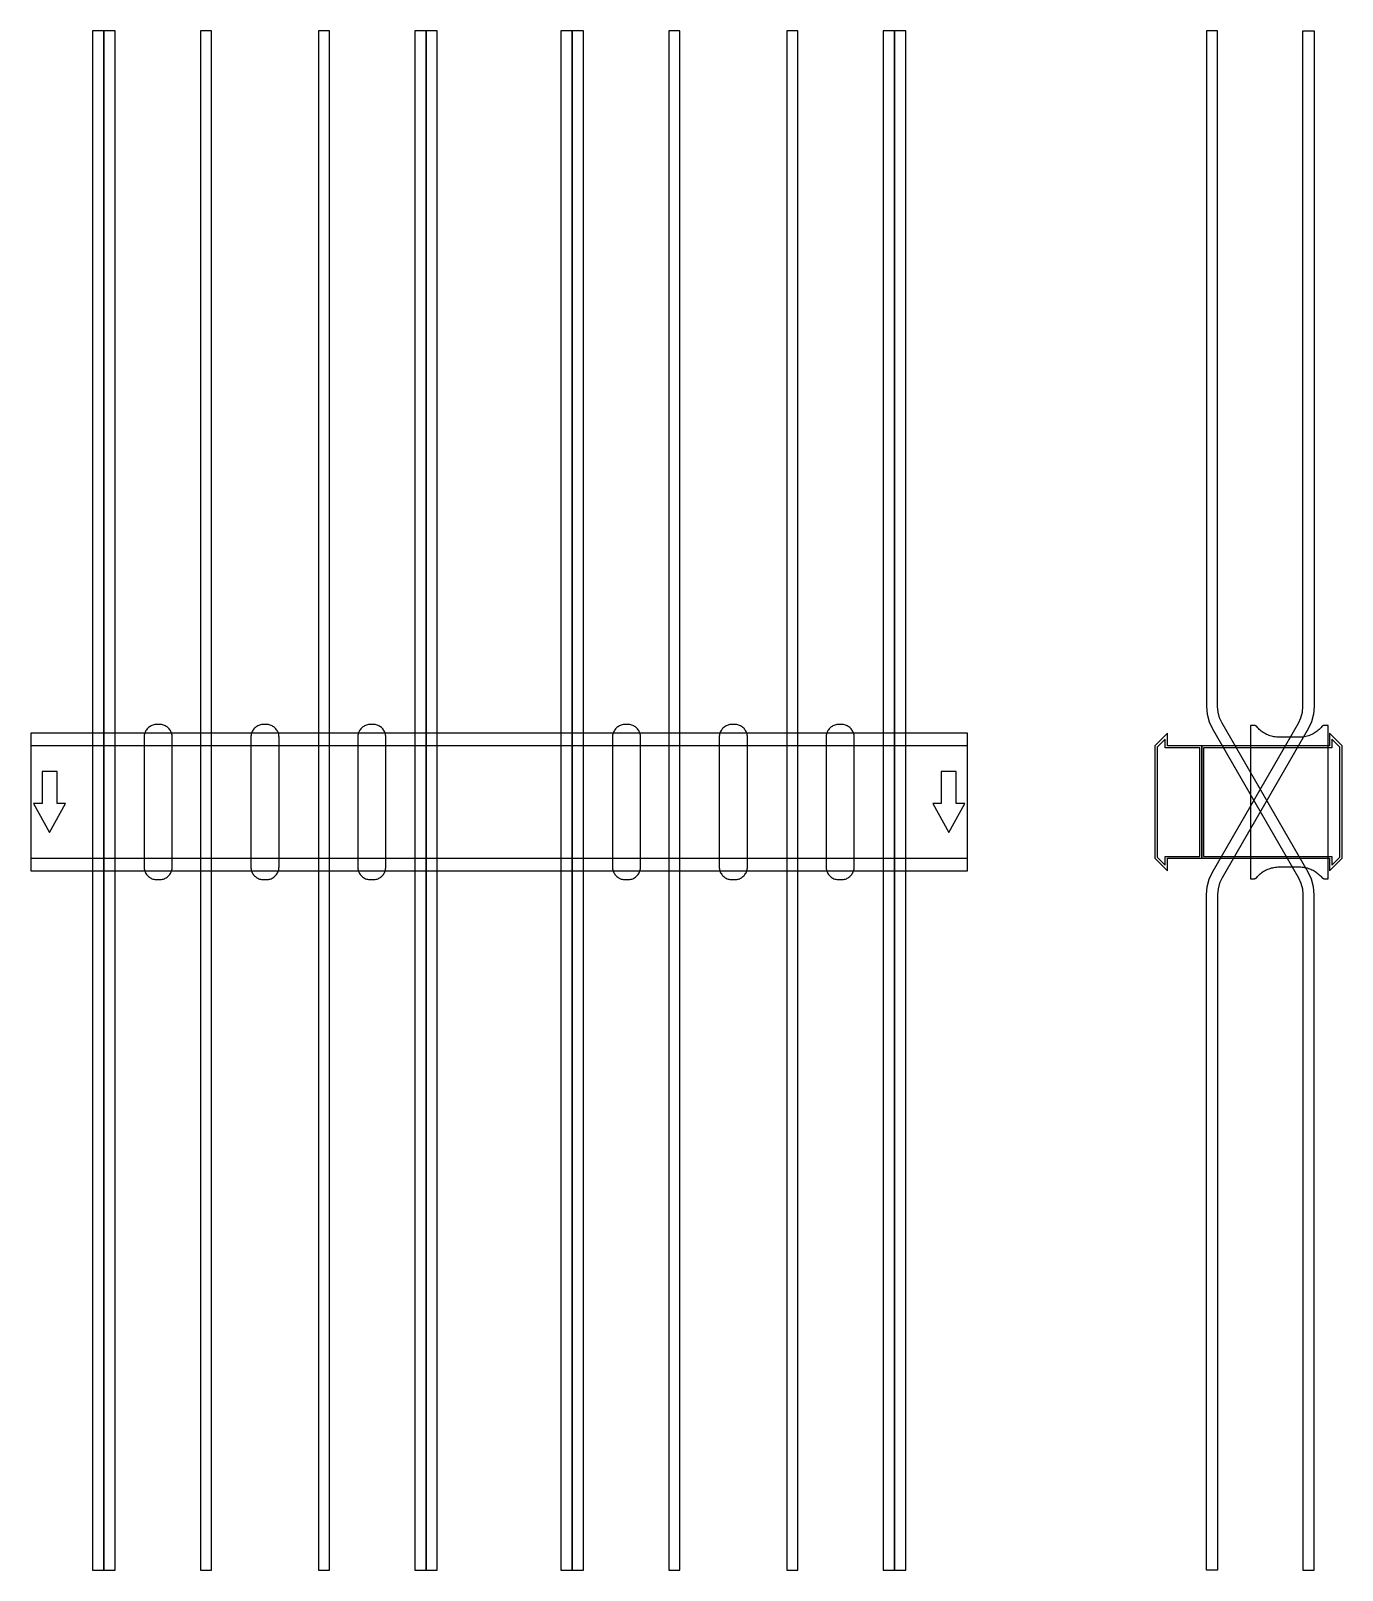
# Model space of a CAD drawing. Extents: x 0 to 1400, y -820 to 823.
import ezdxf

# ---------------------------------------------------------------- set-up
doc = ezdxf.new("R2010")
doc.units = 0
doc.layers.add('Halfen', color=7, linetype='CONTINUOUS')

msp = doc.modelspace()

# ---------------------------------------------------------------- linework, layer by layer
at = {"layer": 'Halfen', "color": 7}
for points in [[(78, -819.914), (78, 823.254), (66, 823.254), (66, -819.914)], [(90, -819.914), (90, 823.254), (78, 823.254), (78, -819.914)], [(193, -819.914), (193, 823.254), (181, 823.254), (181, -819.914)], [(319, -819.914), (319, 823.254), (307, 823.254), (307, -819.914)], [(422, -819.914), (422, 823.254), (410, 823.254), (410, -819.914)], [(434, -819.914), (434, 823.254), (422, 823.254), (422, -819.914)], [(578, -819.914), (578, 823.254), (566, 823.254), (566, -819.914)], [(590, -819.914), (590, 823.254), (578, 823.254), (578, -819.914)], [(693, -819.914), (693, 823.254), (681, 823.254), (681, -819.914)], [(819, -819.914), (819, 823.254), (807, 823.254), (807, -819.914)], [(922, -819.914), (922, 823.254), (910, 823.254), (910, -819.914)], [(934, -819.914), (934, 823.254), (922, 823.254), (922, -819.914)], [(1370, -819.914), (1370, -98.785), (1369.271, -90.449), (1367.105, -82.368), (1363.569, -74.785), (1271.823, 84.124), (1269.171, 89.812), (1267.547, 95.873), (1267, 102.124), (1267, 162.254), (1267, 823.254), (1255, 823.254), (1255, 162.254), (1255, 102.124), (1255.729, 93.789), (1257.895, 85.707), (1261.431, 78.124), (1353.177, -80.785), (1355.829, -86.472), (1357.453, -92.533), (1358, -98.785), (1358, -819.914)], [(1255, -819.914), (1255, -98.785), (1255.729, -90.449), (1257.895, -82.368), (1261.431, -74.785), (1353.177, 84.124), (1355.829, 89.812), (1357.453, 95.873), (1358, 102.124), (1358, 162.254), (1358, 823.254), (1370, 823.254), (1370, 162.254), (1370, 102.124), (1369.271, 93.789), (1367.105, 85.707), (1363.569, 78.124), (1271.823, -80.785), (1269.171, -86.472), (1267.547, -92.533), (1267, -98.785), (1267, -819.914)], [(151, -69.3), (151, -56.8), (151, 69.3), (150.958, 70.359), (150.834, 71.412), (150.627, 72.452), (150.339, 73.472), (149.972, 74.466), (149.529, 75.429), (149.011, 76.354), (148.422, 77.235), (147.765, 78.068), (147.046, 78.846), (146.268, 79.565), (145.435, 80.222), (144.554, 80.811), (143.629, 81.329), (142.666, 81.772), (141.672, 82.139), (140.652, 82.427), (139.612, 82.634), (138.559, 82.758), (137.5, 82.8), (134.5, 82.8), (133.441, 82.758), (132.388, 82.634), (131.348, 82.427), (130.328, 82.139), (129.334, 81.772), (128.371, 81.329), (127.446, 80.811), (126.565, 80.222), (125.732, 79.565), (124.954, 78.846), (124.235, 78.068), (123.578, 77.235), (122.989, 76.354), (122.471, 75.429), (122.028, 74.466), (121.661, 73.472), (121.373, 72.452), (121.166, 71.412), (121.042, 70.359), (121, 69.3), (121, -56.8), (121, -69.3), (121.042, -70.359), (121.166, -71.412), (121.373, -72.452), (121.661, -73.472), (122.028, -74.466), (122.471, -75.429), (122.989, -76.354), (123.578, -77.235), (124.235, -78.068), (124.954, -78.846), (125.732, -79.565), (126.565, -80.222), (127.446, -80.811), (128.371, -81.329), (129.334, -81.772), (130.328, -82.139), (131.348, -82.427), (132.388, -82.634), (133.441, -82.758), (134.5, -82.8), (137.5, -82.8), (138.559, -82.758), (139.612, -82.634), (140.652, -82.427), (141.672, -82.139), (142.666, -81.772), (143.629, -81.329), (144.554, -80.811), (145.435, -80.222), (146.268, -79.565), (147.046, -78.846), (147.765, -78.068), (148.422, -77.235), (149.011, -76.354), (149.529, -75.429), (149.972, -74.466), (150.339, -73.472), (150.627, -72.452), (150.834, -71.412), (150.958, -70.359), (151, -69.3)], [(265, -69.3), (265, -56.8), (265, 69.3), (264.958, 70.359), (264.834, 71.412), (264.627, 72.452), (264.339, 73.472), (263.972, 74.466), (263.529, 75.429), (263.011, 76.354), (262.422, 77.235), (261.765, 78.068), (261.046, 78.846), (260.268, 79.565), (259.435, 80.222), (258.554, 80.811), (257.629, 81.329), (256.666, 81.772), (255.672, 82.139), (254.652, 82.427), (253.612, 82.634), (252.559, 82.758), (251.5, 82.8), (248.5, 82.8), (247.441, 82.758), (246.388, 82.634), (245.348, 82.427), (244.328, 82.139), (243.334, 81.772), (242.371, 81.329), (241.446, 80.811), (240.565, 80.222), (239.732, 79.565), (238.954, 78.846), (238.235, 78.068), (237.578, 77.235), (236.989, 76.354), (236.471, 75.429), (236.028, 74.466), (235.661, 73.472), (235.373, 72.452), (235.166, 71.412), (235.042, 70.359), (235, 69.3), (235, -56.8), (235, -69.3), (235.042, -70.359), (235.166, -71.412), (235.373, -72.452), (235.661, -73.472), (236.028, -74.466), (236.471, -75.429), (236.989, -76.354), (237.578, -77.235), (238.235, -78.068), (238.954, -78.846), (239.732, -79.565), (240.565, -80.222), (241.446, -80.811), (242.371, -81.329), (243.334, -81.772), (244.328, -82.139), (245.348, -82.427), (246.388, -82.634), (247.441, -82.758), (248.5, -82.8), (251.5, -82.8), (252.559, -82.758), (253.612, -82.634), (254.652, -82.427), (255.672, -82.139), (256.666, -81.772), (257.629, -81.329), (258.554, -80.811), (259.435, -80.222), (260.268, -79.565), (261.046, -78.846), (261.765, -78.068), (262.422, -77.235), (263.011, -76.354), (263.529, -75.429), (263.972, -74.466), (264.339, -73.472), (264.627, -72.452), (264.834, -71.412), (264.958, -70.359), (265, -69.3)], [(379, -69.3), (379, -56.8), (379, 69.3), (378.958, 70.359), (378.834, 71.412), (378.627, 72.452), (378.339, 73.472), (377.972, 74.466), (377.529, 75.429), (377.011, 76.354), (376.422, 77.235), (375.765, 78.068), (375.046, 78.846), (374.268, 79.565), (373.435, 80.222), (372.554, 80.811), (371.629, 81.329), (370.666, 81.772), (369.672, 82.139), (368.652, 82.427), (367.612, 82.634), (366.559, 82.758), (365.5, 82.8), (362.5, 82.8), (361.441, 82.758), (360.388, 82.634), (359.348, 82.427), (358.328, 82.139), (357.334, 81.772), (356.371, 81.329), (355.446, 80.811), (354.565, 80.222), (353.732, 79.565), (352.954, 78.846), (352.235, 78.068), (351.578, 77.235), (350.989, 76.354), (350.471, 75.429), (350.028, 74.466), (349.661, 73.472), (349.373, 72.452), (349.166, 71.412), (349.042, 70.359), (349, 69.3), (349, -56.8), (349, -69.3), (349.042, -70.359), (349.166, -71.412), (349.373, -72.452), (349.661, -73.472), (350.028, -74.466), (350.471, -75.429), (350.989, -76.354), (351.578, -77.235), (352.235, -78.068), (352.954, -78.846), (353.732, -79.565), (354.565, -80.222), (355.446, -80.811), (356.371, -81.329), (357.334, -81.772), (358.328, -82.139), (359.348, -82.427), (360.388, -82.634), (361.441, -82.758), (362.5, -82.8), (365.5, -82.8), (366.559, -82.758), (367.612, -82.634), (368.652, -82.427), (369.672, -82.139), (370.666, -81.772), (371.629, -81.329), (372.554, -80.811), (373.435, -80.222), (374.268, -79.565), (375.046, -78.846), (375.765, -78.068), (376.422, -77.235), (377.011, -76.354), (377.529, -75.429), (377.972, -74.466), (378.339, -73.472), (378.627, -72.452), (378.834, -71.412), (378.958, -70.359), (379, -69.3)], [(651, -69.3), (651, -56.8), (651, 69.3), (650.958, 70.359), (650.834, 71.412), (650.627, 72.452), (650.339, 73.472), (649.972, 74.466), (649.529, 75.429), (649.011, 76.354), (648.422, 77.235), (647.765, 78.068), (647.046, 78.846), (646.268, 79.565), (645.435, 80.222), (644.554, 80.811), (643.629, 81.329), (642.666, 81.772), (641.672, 82.139), (640.652, 82.427), (639.612, 82.634), (638.559, 82.758), (637.5, 82.8), (634.5, 82.8), (633.441, 82.758), (632.388, 82.634), (631.348, 82.427), (630.328, 82.139), (629.334, 81.772), (628.371, 81.329), (627.446, 80.811), (626.565, 80.222), (625.732, 79.565), (624.954, 78.846), (624.235, 78.068), (623.578, 77.235), (622.989, 76.354), (622.471, 75.429), (622.028, 74.466), (621.661, 73.472), (621.373, 72.452), (621.166, 71.412), (621.042, 70.359), (621, 69.3), (621, -56.8), (621, -69.3), (621.042, -70.359), (621.166, -71.412), (621.373, -72.452), (621.661, -73.472), (622.028, -74.466), (622.471, -75.429), (622.989, -76.354), (623.578, -77.235), (624.235, -78.068), (624.954, -78.846), (625.732, -79.565), (626.565, -80.222), (627.446, -80.811), (628.371, -81.329), (629.334, -81.772), (630.328, -82.139), (631.348, -82.427), (632.388, -82.634), (633.441, -82.758), (634.5, -82.8), (637.5, -82.8), (638.559, -82.758), (639.612, -82.634), (640.652, -82.427), (641.672, -82.139), (642.666, -81.772), (643.629, -81.329), (644.554, -80.811), (645.435, -80.222), (646.268, -79.565), (647.046, -78.846), (647.765, -78.068), (648.422, -77.235), (649.011, -76.354), (649.529, -75.429), (649.972, -74.466), (650.339, -73.472), (650.627, -72.452), (650.834, -71.412), (650.958, -70.359), (651, -69.3)], [(765, -69.3), (765, -56.8), (765, 69.3), (764.958, 70.359), (764.834, 71.412), (764.627, 72.452), (764.339, 73.472), (763.972, 74.466), (763.529, 75.429), (763.011, 76.354), (762.422, 77.235), (761.765, 78.068), (761.046, 78.846), (760.268, 79.565), (759.435, 80.222), (758.554, 80.811), (757.629, 81.329), (756.666, 81.772), (755.672, 82.139), (754.652, 82.427), (753.612, 82.634), (752.559, 82.758), (751.5, 82.8), (748.5, 82.8), (747.441, 82.758), (746.388, 82.634), (745.348, 82.427), (744.328, 82.139), (743.334, 81.772), (742.371, 81.329), (741.446, 80.811), (740.565, 80.222), (739.732, 79.565), (738.954, 78.846), (738.235, 78.068), (737.578, 77.235), (736.989, 76.354), (736.471, 75.429), (736.028, 74.466), (735.661, 73.472), (735.373, 72.452), (735.166, 71.412), (735.042, 70.359), (735, 69.3), (735, -56.8), (735, -69.3), (735.042, -70.359), (735.166, -71.412), (735.373, -72.452), (735.661, -73.472), (736.028, -74.466), (736.471, -75.429), (736.989, -76.354), (737.578, -77.235), (738.235, -78.068), (738.954, -78.846), (739.732, -79.565), (740.565, -80.222), (741.446, -80.811), (742.371, -81.329), (743.334, -81.772), (744.328, -82.139), (745.348, -82.427), (746.388, -82.634), (747.441, -82.758), (748.5, -82.8), (751.5, -82.8), (752.559, -82.758), (753.612, -82.634), (754.652, -82.427), (755.672, -82.139), (756.666, -81.772), (757.629, -81.329), (758.554, -80.811), (759.435, -80.222), (760.268, -79.565), (761.046, -78.846), (761.765, -78.068), (762.422, -77.235), (763.011, -76.354), (763.529, -75.429), (763.972, -74.466), (764.339, -73.472), (764.627, -72.452), (764.834, -71.412), (764.958, -70.359), (765, -69.3)], [(879, -69.3), (879, -56.8), (879, 69.3), (878.958, 70.359), (878.834, 71.412), (878.627, 72.452), (878.339, 73.472), (877.972, 74.466), (877.529, 75.429), (877.011, 76.354), (876.422, 77.235), (875.765, 78.068), (875.046, 78.846), (874.268, 79.565), (873.435, 80.222), (872.554, 80.811), (871.629, 81.329), (870.666, 81.772), (869.672, 82.139), (868.652, 82.427), (867.612, 82.634), (866.559, 82.758), (865.5, 82.8), (862.5, 82.8), (861.441, 82.758), (860.388, 82.634), (859.348, 82.427), (858.328, 82.139), (857.334, 81.772), (856.371, 81.329), (855.446, 80.811), (854.565, 80.222), (853.732, 79.565), (852.954, 78.846), (852.235, 78.068), (851.578, 77.235), (850.989, 76.354), (850.471, 75.429), (850.028, 74.466), (849.661, 73.472), (849.373, 72.452), (849.166, 71.412), (849.042, 70.359), (849, 69.3), (849, -56.8), (849, -69.3), (849.042, -70.359), (849.166, -71.412), (849.373, -72.452), (849.661, -73.472), (850.028, -74.466), (850.471, -75.429), (850.989, -76.354), (851.578, -77.235), (852.235, -78.068), (852.954, -78.846), (853.732, -79.565), (854.565, -80.222), (855.446, -80.811), (856.371, -81.329), (857.334, -81.772), (858.328, -82.139), (859.348, -82.427), (860.388, -82.634), (861.441, -82.758), (862.5, -82.8), (865.5, -82.8), (866.559, -82.758), (867.612, -82.634), (868.652, -82.427), (869.672, -82.139), (870.666, -81.772), (871.629, -81.329), (872.554, -80.811), (873.435, -80.222), (874.268, -79.565), (875.046, -78.846), (875.765, -78.068), (876.422, -77.235), (877.011, -76.354), (877.529, -75.429), (877.972, -74.466), (878.339, -73.472), (878.627, -72.452), (878.834, -71.412), (878.958, -70.359), (879, -69.3)], [(0, -73.5), (1000, -73.5), (1000, 73.5), (0, 73.5)], [(1250, -60), (1250, 60), (1213.5, 60), (1213.5, 73.5), (1200, 60), (1200, -60), (1213.5, -73.5), (1213.5, -60)], [(1248, -58), (1248, 58), (1211, 58), (1211, 67.25), (1202.5, 58.75), (1202.5, -58.75), (1211, -67.25), (1211, -58)], [(1400, -60), (1400, 60), (1386.5, 73.5), (1386.5, 60), (1250, 60), (1250, -60), (1386.5, -60), (1386.5, -73.5)], [(1397.5, -58.75), (1397.5, 58.75), (1389, 67.25), (1389, 58), (1252, 58), (1252, -58), (1389, -58), (1389, -67.25)], [(1385, -81.8), (1385, 81.8), (1381, 81.8), (1380.846, 81.797), (1380.691, 81.786), (1380.538, 81.769), (1380.385, 81.746), (1380.234, 81.715), (1380.084, 81.678), (1379.936, 81.634), (1379.789, 81.584), (1379.646, 81.527), (1379.505, 81.464), (1379.366, 81.395), (1379.231, 81.32), (1379.1, 81.239), (1378.972, 81.153), (1378.848, 81.06), (1378.728, 80.963), (1378.613, 80.86), (1378.502, 80.752), (1378.397, 80.639), (1378.296, 80.522), (1377.41, 79.491), (1376.479, 78.5), (1375.505, 77.551), (1374.491, 76.646), (1373.437, 75.787), (1372.347, 74.975), (1371.222, 74.211), (1370.064, 73.499), (1368.876, 72.838), (1367.66, 72.23), (1366.418, 71.676), (1365.153, 71.178), (1363.867, 70.736), (1362.563, 70.351), (1361.243, 70.024), (1359.911, 69.756), (1358.567, 69.547), (1357.216, 69.397), (1355.859, 69.307), (1354.5, 69.277), (1332.5, 69.277), (1331.141, 69.307), (1329.784, 69.397), (1328.433, 69.547), (1327.089, 69.756), (1325.757, 70.024), (1324.437, 70.351), (1323.133, 70.736), (1321.847, 71.178), (1320.582, 71.676), (1319.34, 72.23), (1318.124, 72.838), (1316.936, 73.499), (1315.778, 74.211), (1314.653, 74.975), (1313.563, 75.787), (1312.509, 76.646), (1311.495, 77.551), (1310.521, 78.5), (1309.59, 79.491), (1308.704, 80.522), (1308.603, 80.639), (1308.498, 80.752), (1308.387, 80.86), (1308.272, 80.963), (1308.152, 81.06), (1308.028, 81.153), (1307.9, 81.239), (1307.769, 81.32), (1307.634, 81.395), (1307.495, 81.464), (1307.354, 81.527), (1307.211, 81.584), (1307.064, 81.634), (1306.916, 81.678), (1306.766, 81.715), (1306.615, 81.746), (1306.462, 81.769), (1306.309, 81.786), (1306.154, 81.797), (1306, 81.8), (1302, 81.8), (1302, -81.8), (1306, -81.8), (1306.154, -81.797), (1306.309, -81.786), (1306.462, -81.769), (1306.615, -81.746), (1306.766, -81.715), (1306.916, -81.678), (1307.064, -81.634), (1307.211, -81.584), (1307.354, -81.527), (1307.495, -81.464), (1307.634, -81.395), (1307.769, -81.32), (1307.9, -81.239), (1308.028, -81.153), (1308.152, -81.06), (1308.272, -80.963), (1308.387, -80.86), (1308.498, -80.752), (1308.603, -80.639), (1308.704, -80.522), (1309.59, -79.491), (1310.521, -78.5), (1311.495, -77.551), (1312.509, -76.646), (1313.563, -75.787), (1314.653, -74.975), (1315.778, -74.211), (1316.936, -73.499), (1318.124, -72.838), (1319.34, -72.23), (1320.582, -71.676), (1321.847, -71.178), (1323.133, -70.736), (1324.437, -70.351), (1325.757, -70.024), (1327.089, -69.756), (1328.433, -69.547), (1329.784, -69.397), (1331.141, -69.307), (1332.5, -69.277), (1354.5, -69.277), (1355.859, -69.307), (1357.216, -69.397), (1358.567, -69.547), (1359.911, -69.756), (1361.243, -70.024), (1362.563, -70.351), (1363.867, -70.736), (1365.153, -71.178), (1366.418, -71.676), (1367.66, -72.23), (1368.876, -72.838), (1370.064, -73.499), (1371.222, -74.211), (1372.347, -74.975), (1373.437, -75.787), (1374.491, -76.646), (1375.505, -77.551), (1376.479, -78.5), (1377.41, -79.491), (1378.296, -80.522), (1378.397, -80.639), (1378.502, -80.752), (1378.613, -80.86), (1378.728, -80.963), (1378.848, -81.06), (1378.972, -81.153), (1379.1, -81.239), (1379.231, -81.32), (1379.366, -81.395), (1379.505, -81.464), (1379.646, -81.527), (1379.789, -81.584), (1379.936, -81.634), (1380.084, -81.678), (1380.234, -81.715), (1380.385, -81.746), (1380.538, -81.769), (1380.691, -81.786), (1380.846, -81.797), (1381, -81.8)], [(0, -60), (1000, -60), (1000, 60), (0, 60)], [(20, -32.5), (37, -1.5), (28, -1.5), (28, 32.5), (12, 32.5), (12, -1.5), (3, -1.5)], [(980, -32.5), (997, -1.5), (988, -1.5), (988, 32.5), (972, 32.5), (972, -1.5), (963, -1.5)]]:
    msp.add_lwpolyline(points, close=True, dxfattribs=at)

doc.saveas('drawing.dxf')
